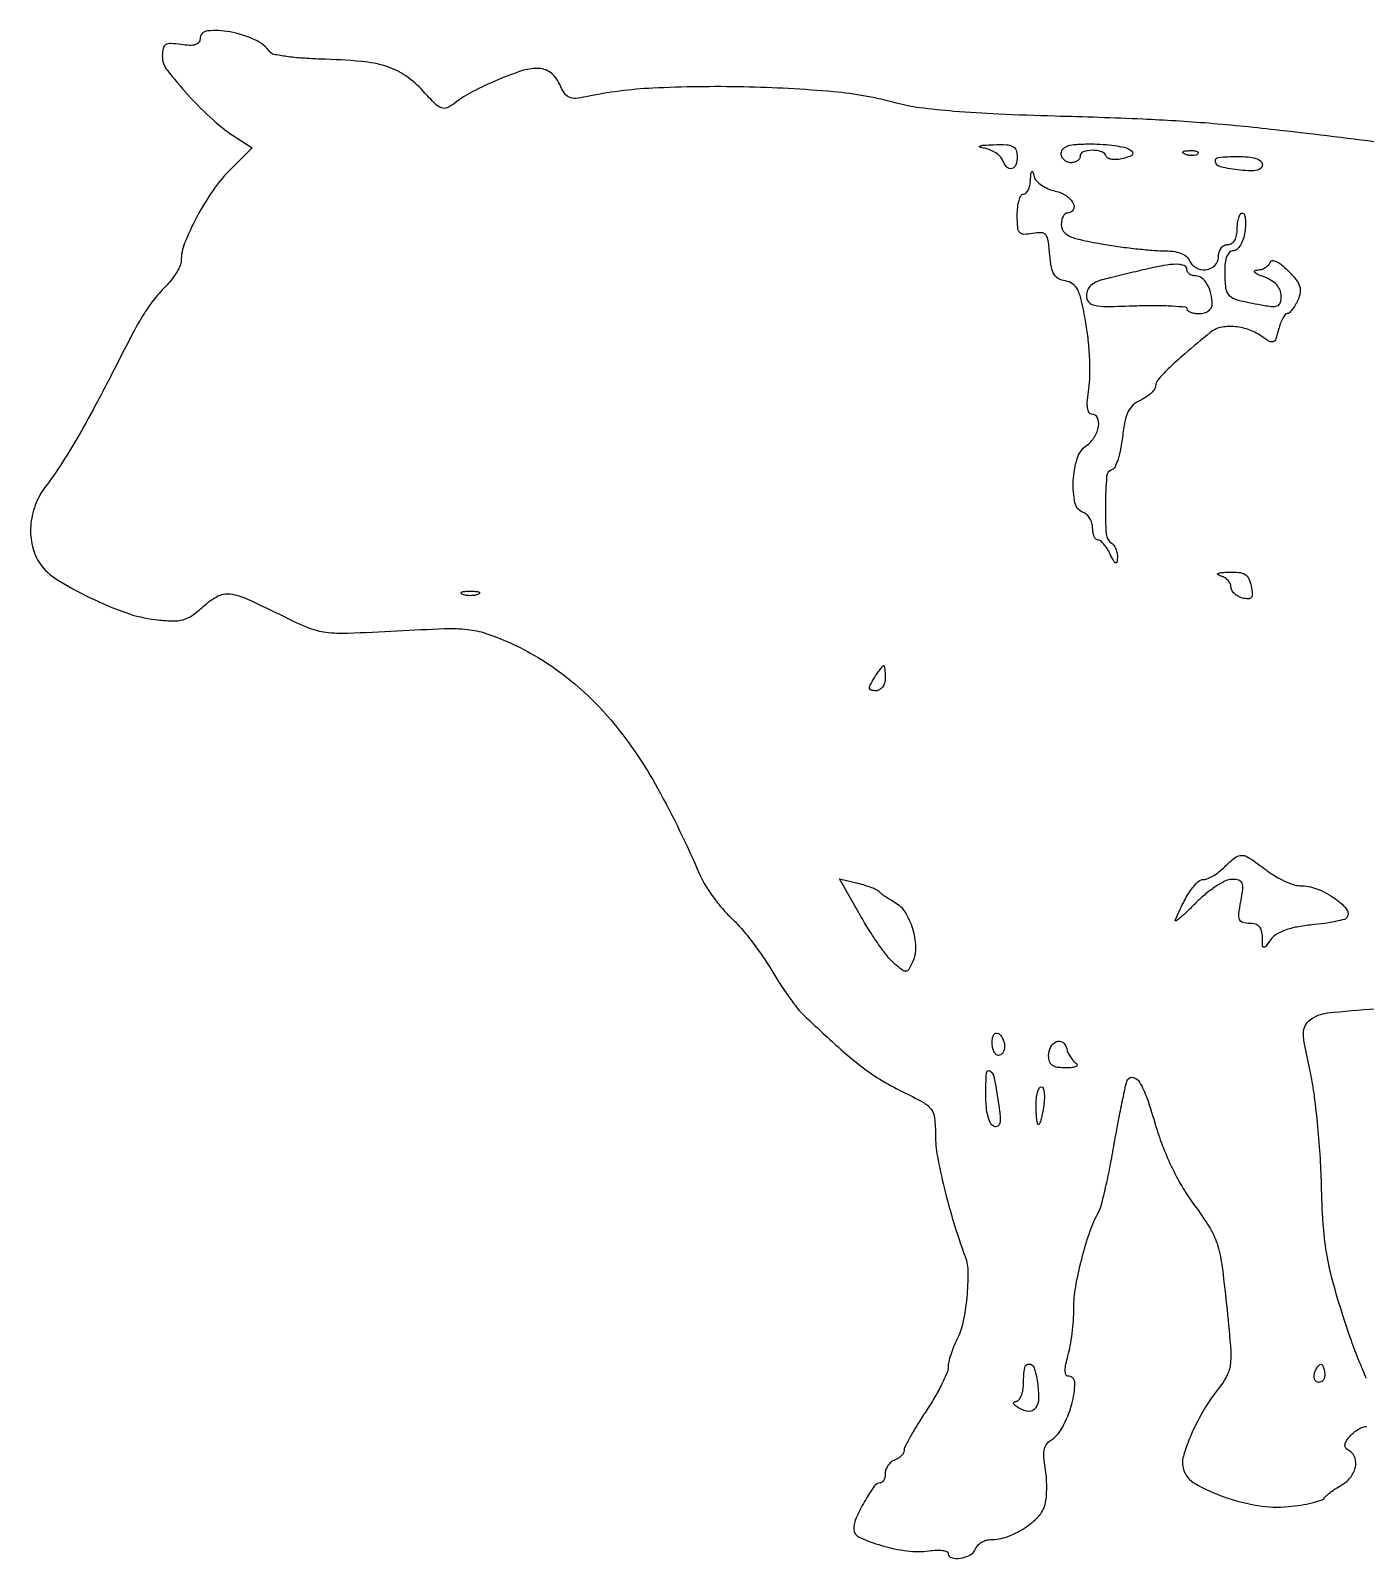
# Model space of a CAD drawing. Extents: x 0 to 420, y 0 to 254.
# Drawn here: x 0 to 212.4, y 11 to 254 of the extents above; entities that cross this region are included whole.
import ezdxf

# ---------------------------------------------------------------- set-up
doc = ezdxf.new("R2010")
doc.units = 0

msp = doc.modelspace()

# ---------------------------------------------------------------- linework, layer by layer
for points in [[(216, 236.060303, 0.002495), (198.750859, 238.147315, 0.008435), (187.457726, 239.263848, 0.009708), (176.973728, 239.917451, 0.004203), (163, 240.398912, -0.004666), (154.006605, 240.717126, -0.009337), (146.908011, 241.167596, -0.011344), (141.439298, 241.742467, -0.03514), (137.801825, 242.471012, 0.045016), (127.764793, 244.276212, 0.01687), (113.473662, 245.052157, 0.016998), (99.047304, 244.857582, 0.040765), (88.448926, 243.483142, -0.031473), (86.749401, 243.230585, -0.129029), (85.731386, 243.407473, -0.140011), (84.977374, 244.051506, -0.039561), (84.220365, 245.415697, 0.051809), (83.554211, 246.549902, 0.077624), (82.74022, 247.357217, 0.084074), (81.771278, 247.835576, 0.072837), (80.648557, 248, 0.079897), (78.161396, 247.600014, 0.019813), (74.284587, 246.14727, 0.021127), (70.375625, 244.305093, 0.043818), (67.538594, 242.485729, -0.057577), (66.318189, 241.74956, -0.198121), (65.41257, 241.716419, -0.108784), (64.412855, 242.359058, -0.012135), (62.538594, 244.336963, 0.056593), (59.741652, 246.807441, 0.07666), (56.721223, 248.294187, 0.054006), (52.638824, 249.106798, 0.01526), (46.156071, 249.483608, -0.011271), (43.294765, 249.627034, -0.016293), (40.7767, 249.892937, -0.011945), (38.734883, 250.225966, -0.192067), (38.156071, 250.592963, 0.132555), (35.724332, 252.563527, 0.05834), (31.737391, 253.800755, 0.069271), (28.177511, 253.964723, 0.387432), (27, 252.673193, -0.178073), (26.797332, 252.122179, -0.14566), (26.267697, 251.77774, -0.081358), (25.351274, 251.66262, -0.02709), (24, 251.786692, 0.023507), (22.342918, 251.950819, 0.150129), (21.533609, 251.747344, 0.208569), (21.122258, 251.165273, 0.051036), (21, 249.970642, 0.16629), (21.757566, 247.755788, 0.019949), (25.132126, 243.741415, 0.024744), (29.144154, 239.753355, 0.04226), (32.906666, 236.902246), (35.313332, 235.379999), (31.619475, 231.686142, 0.046558), (29.011881, 228.541781, 0.027545), (26.486162, 224.368305, 0.026519), (24.552026, 220.218238, 0.096068), (24, 217.37164, -0.103221), (23.850055, 216.653047, -0.031271), (23.339063, 215.656845, -0.029851), (22.611112, 214.583969, -0.028501), (21.75, 213.587831, 0.022894), (19.758695, 211.335793, 0.029434), (18.154325, 209.085622, 0.018896), (16.370583, 205.990087, 0.004084), (13.534644, 200.5, -0.005637), (10.28471, 194.256117, -0.009449), (7.396388, 189.093506, -0.011214), (4.790769, 184.857039, -0.019444), (2.415018, 181.47747, 0.073717), (0.784348, 178.523756, 0.072305), (0.066728, 175.204265, 0.075613), (0.335079, 171.954512, 0.094703), (1.572122, 169.200495, 0.101971), (4.215767, 166.70517, 0.025615), (9.437379, 163.838435, 0.027079), (15.181355, 161.432092, 0.056232), (19.905736, 160.324758, 0.020395), (22.619936, 160.115071, 0.075973), (24.317197, 160.311699, 0.087644), (25.749836, 160.98937, 0.032695), (27.483985, 162.397577, -0.063463), (29.764775, 164.028101, -0.155585), (31.768574, 164.403506, -0.077251), (34.469487, 163.633592, -0.008265), (40.360917, 160.799202, 0.020416), (44.258526, 159.039342, 0.064702), (47.023184, 158.321409, 0.040678), (50.486062, 158.17055, 0.004566), (58.360917, 158.540198, -0.00498), (65.889208, 158.887334, -0.034651), (69.571658, 158.765195, -0.055104), (72.467386, 158.140344, -0.023914), (76.144565, 156.712241, -0.061259), (85.080686, 151.34808, -0.055049), (92.815348, 143.803218, -0.046062), (99.78972, 133.515769, -0.025257), (106.461346, 119.816961, 0.037262), (107.314095, 118.167721, 0.019354), (108.604929, 116.241457, 0.019135), (110.090854, 114.35569, 0.027555), (111.555461, 112.816961, -0.02636), (113.1124, 111.189031, -0.013656), (114.889248, 109.005607, -0.013539), (116.59732, 106.656561, -0.020003), (117.954275, 104.5, 0.013905), (119.225807, 102.423458, 0.012072), (120.669994, 100.318778, 0.012231), (122.070343, 98.476686, 0.034529), (123.163956, 97.287328, 0.005506), (128.490652, 92.352083, 0.019217), (132.080709, 89.34152, 0.027283), (135.166182, 87.208613, 0.023744), (138.609137, 85.315121, -0.011915), (142.00663, 83.549956, -0.10357), (143.291495, 82.446923, -0.137864), (143.852811, 81.045613, -0.026754), (144, 78.296834, 0.045507), (144.306447, 74.936771, 0.014365), (145.361342, 70.002785, 0.014024), (146.879085, 64.462909, 0.013899), (148.709147, 59, -0.087451), (149.1578, 56.485751, -0.025099), (148.967075, 52.520276, -0.025782), (148.364948, 48.530843, -0.069084), (147.410811, 45.827528, 0.022244), (146.870767, 44.658542, 0.019905), (146.414426, 43.402486, 0.020372), (146.095621, 42.241266, 0.056862), (146, 41.403165, -0.101511), (145.803696, 40.446215, -0.015192), (144.971875, 38.65632, -0.016548), (143.840083, 36.577233, -0.013597), (142.5, 34.434038, 0.007893), (141.159284, 32.34327, 0.010923), (140.028125, 30.424022, 0.007699), (139.14913, 28.797013, 0.120562), (139, 28.187521, -0.129909), (138.890353, 27.772627, -0.063219), (138.559375, 27.330872, -0.056315), (138.073705, 26.930844, -0.05257), (137.5, 26.638374, 0.081035), (136.926585, 26.303843, 0.065663), (136.440625, 25.782009, 0.06652), (136.112085, 25.159833, 0.088478), (136, 24.531385, -0.049248), (135.942138, 23.945355, -0.069245), (135.769585, 23.449844, -0.08942), (135.515092, 23.116279, -0.18732), (135.215608, 23, 0.246231), (134.266302, 22.502329, 0.019968), (132.710331, 20.048703, 0.02527), (131.368676, 17.437892, 0.10644), (131, 15.725669, 0.294414), (131.878558, 14.362952, 0.034877), (135.417394, 13.047971, 0.038899), (139.517095, 12.181476, 0.069175), (142.961426, 12.207646, -0.025237), (144.126213, 12.318948, -0.042397), (145.107419, 12.279737, -0.054632), (145.796472, 12.115606, -0.316968), (146, 11.826807, 0.336893), (146.539936, 11.116409, 0.106432), (147.957265, 11.03279, 0.084427), (149.527653, 11.555973, 0.180509), (150.361626, 12.5, -0.097446), (150.721747, 13.073527, -0.066866), (151.319735, 13.559375, -0.064143), (152.054118, 13.887907, -0.073267), (152.814977, 14, 0.086851), (155.416336, 14.455296, 0.05714), (158.145194, 15.809648, 0.058941), (160.371667, 17.656956, 0.129353), (161.431169, 19.58178, 0.040979), (161.63146, 20.792153, 0.02007), (161.697051, 22.354993, 0.019763), (161.635191, 23.994554, 0.02706), (161.441799, 25.458544, -0.027823), (161.240428, 27.001056, -0.060927), (161.296922, 28.18896, -0.084666), (161.603776, 29.061546, -0.125273), (162.157719, 29.648667, 0.128489), (164.189729, 31.829879, 0.055102), (165.69371, 35.54854, 0.066759), (166.168182, 38.893246, 0.416441), (165.069806, 40, -0.317582), (164.750818, 40.225337, -0.085398), (164.639611, 40.871699, -0.049535), (164.740871, 41.891288, -0.020333), (165.069806, 43.243398, 0.025958), (165.426954, 44.786846, 0.012881), (165.726755, 46.774159, 0.012748), (165.93235, 48.855254, 0.018246), (166, 50.708451, -0.043213), (166.299474, 54.167092, -0.019639), (167.255911, 58.610426, -0.01963), (168.556336, 62.959581, -0.043799), (169.954734, 66.113486, 0.064047), (170.382078, 67.192929, 0.005998), (171.054365, 69.975729, 0.007621), (171.768261, 73.328284, 0.00592), (172.445976, 76.995799, -0.003837), (173.098501, 80.611211, -0.005514), (173.736137, 83.801582, -0.003066), (174.319558, 86.480622, -0.083447), (174.591855, 87.148624, -0.337563), (175.485758, 87.491349, -0.18824), (176.459451, 86.740154, -0.052697), (177.611509, 84.269095, -0.011008), (179.066708, 79.709744, 0.021903), (180.22027, 76.349948, 0.01999), (181.695248, 72.997712, 0.020444), (183.389295, 69.862299, 0.02677), (185.200273, 67.156209, -0.021504), (187.560322, 63.708731, -0.06137), (188.782498, 61.07663, -0.044717), (189.525576, 57.796071, -0.007509), (190.287217, 51.391151, -0.004309), (190.912105, 44.81393, -0.042477), (190.915445, 42.035189, -0.092083), (190.40548, 40.173368, -0.055805), (189.183444, 38.234942, 0.033657), (186.739931, 34.71411, 0.031583), (184.732848, 30.823459, 0.030893), (183.431637, 27.2737, 0.150347), (183.450425, 25.156198, 0.189406), (185.289408, 22.890024, 0.043463), (189.85881, 20.806347, 0.043867), (195.259544, 19.408383, 0.065444), (200.128676, 19.238342, 0.014909), (202.122966, 19.490167, 0.02005), (203.908609, 19.84381, 0.017551), (205.339662, 20.240961, 0.160659), (205.85659, 20.613449, -0.056863), (206.236617, 21.02848, -0.0174), (206.898498, 21.564811, -0.017169), (207.687137, 22.1182, -0.017986), (208.5, 22.607183, 0.093933), (209.958489, 23.818087, 0.109635), (210.775836, 25.418538, 0.136187), (210.749754, 26.958405, 0.184444), (209.912695, 28.053957, -0.063196), (209.32072, 28.532468, -0.196191), (209.135231, 29.000521, -0.142608), (209.306828, 29.568386, -0.028999), (209.936747, 30.423785, -0.046053), (210.539082, 31.026881, -0.040838), (211.265279, 31.536987, -0.043068), (212.00048, 31.887284, -0.089881), (212.622445, 32, 0.340977)], [(212.546872, 39.619548, -0.005856), (211.408635, 42.339583, -0.011065), (210.15567, 45.64349, -0.007258), (208.852636, 49.5, -0.01161), (207.157264, 55.22091, -0.025406), (206.18662, 59.685425, -0.024788), (205.660438, 64.292686, -0.010542), (205.392951, 70.5, 0.010827), (205.186676, 75.224196, 0.008544), (204.765537, 80.325, 0.008653), (204.211274, 85.050052, 0.021113), (203.596685, 88.5, -0.006226), (202.744752, 92.575647, -0.047135), (202.54993, 94.528929, -0.111158), (202.811636, 95.720519, -0.122988), (203.554284, 96.634485, -0.133776), (206.374878, 97.753637, -0.012105), (213.998759, 98.422788, -0.016013)]]:
    msp.add_lwpolyline(points, format="xyb")
for points in [[(157, 234, -0.080545), (156.7819, 232.654888, -0.257077), (156.136764, 232.058621, -0.280535), (155.340294, 232.308679, -0.088522), (154.668138, 233.422436, 0.105841), (154.292247, 233.999554, 0.051183), (153.603738, 234.556687, 0.047527), (152.735704, 235.011974, 0.049883), (151.811149, 235.286254, -0.034206), (151.055684, 235.484874, -0.696836), (151.051052, 235.649535, -0.079947), (151.648836, 235.78457, -0.006577), (153.25, 235.863818, -0.018472), (155.268677, 235.862525, -0.106318), (156.298273, 235.600262, -0.191834), (156.819124, 235.018807, -0.08808)], [(174.834535, 235.123425, -0.072836), (175.340989, 234.687776, -0.341354), (175.361513, 234.328699, -0.158922), (174.937817, 234.003393, -0.020679), (173.834535, 233.664255, -0.040488), (172.916342, 233.501021, -0.057463), (172.087853, 233.517422, -0.073152), (171.464701, 233.697043, -0.206494), (171.166667, 234.025517, 0.236423), (170.436202, 234.743656, 0.079842), (168.918411, 234.978053, 0.087748), (167.498956, 234.718036, 0.313333), (167, 234, -0.148195), (166.884432, 233.618646, -0.098894), (166.559375, 233.29375, -0.082425), (166.073457, 233.074694, -0.064853), (165.5, 233, -0.099038), (164.927543, 233.114514, -0.097945), (164.440625, 233.440625, -0.097945), (164.114514, 233.927543, -0.099038), (164, 234.5, -0.194308), (164.283558, 235.202111, -0.125702), (165.039115, 235.668509, -0.061443), (166.42884, 235.921702, -0.015177), (168.75, 235.984687, -0.016119), (170.666368, 235.916706, -0.018232), (172.496707, 235.725375, -0.017732), (174.029629, 235.452641, -0.088589)], [(185.729167, 234.395833, -0.126455), (185.402231, 234.202593, -0.060344), (184.916927, 234.123424, -0.05415), (184.359369, 234.160852, -0.051402), (183.8125, 234.316886, -0.054073), (183.395823, 234.538436, -0.470617), (183.37858, 234.720685, -0.168741), (183.670344, 234.862007, -0.018894), (184.416667, 234.921053, -0.028489), (185.112848, 234.910055, -0.077125), (185.592839, 234.799335, -0.208169), (185.77538, 234.614691, -0.296942)], [(196, 232.700801, -0.204188), (195.767122, 232.154322, -0.129942), (195.153559, 231.813787, -0.069185), (194.087296, 231.695919, -0.022045), (192.490732, 231.811289, -0.023075), (189.359148, 232.324251, -0.286529), (188.528687, 233.124075, -0.45425), (189.023735, 233.837413, -0.027845), (191.940983, 234, -0.021791), (193.711896, 233.922783, -0.055713), (194.968939, 233.669981, -0.092029), (195.732132, 233.259647, -0.227281)], [(163.060585, 228.486693, -0.092349), (164.767995, 227.764047, -0.12023), (165.917397, 226.522625, -0.26963), (165.897943, 225.50519, -0.261995), (165, 225, 0.18289), (164.618279, 224.855542, 0.090793), (164.29375, 224.442655, 0.070691), (164.073855, 223.828662, 0.050733), (164, 223.102655, 0.160669), (164.331402, 222.097955, 0.123397), (165.229601, 221.359632, 0.056852), (166.990778, 220.75859, 0.010721), (170.331913, 220.102655, 0.00824), (173.017252, 219.680494, 0.007114), (175.849899, 219.323905, 0.007177), (178.427676, 219.073993, 0.020576), (180.224924, 219, -0.031549), (181.762139, 218.902908, -0.055484), (182.998422, 218.604286, -0.072451), (183.882959, 218.129627, -0.142765), (184.361626, 217.5, 0.176412), (185.393775, 216.312779, 0.15454), (187.012431, 215.985887, 0.167704), (188.431684, 216.65352, 0.202393), (189, 218, -0.072314), (189.111864, 218.769411, -0.08892), (189.4375, 219.416667, -0.10214), (189.924246, 219.846791, -0.130775), (190.5, 220, 0.140575), (191.11998, 220.177821, 0.118484), (191.6, 220.666667, 0.088208), (191.90137, 221.456621, 0.04716), (192, 222.5, -0.031373), (192.060153, 223.457723, -0.048525), (192.242875, 224.265625, -0.062173), (192.509042, 224.825779, -0.256148), (192.826807, 225, -0.314934), (193.11571, 224.797993, -0.055623), (193.2814, 224.11875, -0.042928), (193.322426, 223.149985, -0.025568), (193.213308, 222, -0.041788), (192.942136, 220.837963, -0.058612), (192.498503, 219.870322, -0.073547), (191.955523, 219.217492, -0.184598), (191.386501, 219, 0.188532), (190.790898, 218.767143, 0.111048), (190.350734, 218.129556, 0.068428), (190.082647, 217.063614, 0.027444), (190, 215.559017, 0.02999), (190.149768, 213.064305, 0.172352), (190.729892, 211.897139, 0.13158), (192.003278, 211.190676, 0.014854), (195.257616, 210.479494, 0.013391), (197.421062, 210.133321, 0.118645), (198.375201, 210.233203, 0.241093), (198.846547, 210.731961, 0.071118), (199, 211.805376, 0.098318), (198.815862, 212.73276, 0.086363), (198.287172, 213.568013, 0.073563), (197.421603, 214.278516, 0.047607), (196.25, 214.837719, -0.017455), (195.251103, 215.242594, -0.091606), (194.765075, 215.57703, -0.474711), (194.787407, 215.797329, -0.134811), (195.166667, 215.921053, 0.062782), (195.832597, 216.037238, 0.060797), (196.456688, 216.315623, 0.065871), (196.947242, 216.706325, 0.111691), (197.217803, 217.153409, -0.307703), (197.566825, 217.419856, -0.123753), (198.185825, 217.300013, -0.062147), (199.058836, 216.750694, -0.024914), (200.107063, 215.802028, -0.026577), (201.344746, 214.425278, -0.089827), (201.922169, 213.368161, -0.119255), (202.007314, 212.349335, -0.06652), (201.653112, 211.148619, -0.026747), (201.231912, 210.325923, -0.03551), (200.758985, 209.631157, -0.038357), (200.302177, 209.136184, -0.189417), (199.955594, 209, 0.231485), (199.629597, 208.840528, 0.041035), (199.246797, 208.254792, 0.037031), (198.877848, 207.434802, 0.025724), (198.580101, 206.463123, -0.01974), (198.135871, 204.948983, -0.230555), (197.715478, 204.522361, -0.222785), (197.110937, 204.582316, -0.01844), (195.749186, 205.463123, 0.070911), (193.735604, 206.484506, 0.065167), (191.457531, 206.940825, 0.070224), (189.316066, 206.784919, 0.119355), (187.707794, 206.007084, 0.005203), (183.64069, 202.592025, 0.016562), (181.025399, 200.194435, 0.019164), (179.359104, 198.43196, 0.181719), (179, 197.476516, -0.154034), (178.83628, 196.957682, -0.050606), (178.306644, 196.34454, -0.044802), (177.542913, 195.742359, -0.037668), (176.63964, 195.245578, 0.076678), (175.449221, 194.46466, 0.09493), (174.650581, 193.409425, 0.066238), (174.11953, 191.84004, 0.020444), (173.737994, 189.367848, -0.020292), (173.450581, 187.501767, -0.028459), (173.033069, 185.868691, -0.027945), (172.556964, 184.615518, -0.210555), (172.098354, 184.199451, 0.301353), (171.219218, 183.075196, 0.017464), (171.02059, 178.494191, 0.018484), (171.151509, 173.911103, 0.242519), (172, 172.5, -0.103952), (172.378123, 172.140084, -0.054842), (172.686369, 171.566787, -0.051138), (172.88397, 170.883647, -0.054901), (172.93232, 170.190983, -0.035275), (172.85037, 169.452537, -0.495841), (172.645526, 169.348709, -0.158658), (172.342857, 169.639973, -0.010133), (171.779505, 170.75, 0.02844), (171.30192, 171.611401, 0.036638), (170.764269, 172.339063, 0.03992), (170.244659, 172.854547, 0.177225), (169.847186, 173, -0.208606), (169.523282, 173.141285, -0.082025), (169.248861, 173.556072, -0.062493), (169.062171, 174.168303, -0.042815), (169, 174.893011, 0.07271), (168.887915, 175.659707, 0.064008), (168.559375, 176.399034, 0.066864), (168.073537, 177.000393, 0.098143), (167.5, 177.361626, -0.255434), (166.187737, 178.906333, -0.062835), (165.917073, 182.345461, -0.060891), (166.527065, 185.929155, -0.165498), (168, 188, 0.095932), (169.275254, 189.355256, 0.098066), (169.940027, 191.078343, 0.153011), (169.761687, 192.432266, 0.291934), (168.872192, 193, -0.273061), (168.422393, 193.265437, -0.096973), (168.184631, 194.00462, -0.0519), (168.167065, 195.245489, -0.017255), (168.392364, 197.052248, 0.036193), (168.565081, 199.050719, 0.014586), (168.523107, 201.791312, 0.014344), (168.306138, 204.751223, 0.017641), (167.927515, 207.49484, 0.01083), (167.245983, 210.962377, 0.059689), (166.621075, 212.757655, 0.121751), (165.815446, 213.72093, 0.123227), (164.657342, 214.192591, -0.087054), (163.574488, 214.545691, -0.137238), (162.871615, 215.215952, -0.090301), (162.440214, 216.375209, -0.023551), (162.183443, 218.353854, 0.015781), (161.927903, 220.595306, 0.134974), (161.525828, 221.511854, 0.221682), (160.807511, 221.861287, 0.051379), (159.433443, 221.742526, -0.042233), (158.061818, 221.598712, -0.226785), (157.39639, 221.900654, -0.157458), (157.071928, 222.698041, -0.018526), (157, 224.638672, -0.028161), (157.072595, 225.926575, -0.044166), (157.29375, 227.01261, -0.054998), (157.614708, 227.773768, -0.271883), (158, 228, 0.203393), (158.391231, 228.166015, 0.077085), (158.740325, 228.660937, 0.060062), (158.998138, 229.38869, 0.042269), (159.116001, 230.25, -0.007511), (159.186334, 231.30556, -0.176527), (159.309414, 231.573217, -0.557008), (159.458354, 231.53896, -0.017543), (159.676586, 230.816149, 0.123513), (160.058193, 230.124081, 0.054608), (160.854027, 229.437282, 0.049409), (161.903196, 228.858463, 0.047335)], [(177, 215.939296, 0.000406), (175.459268, 215.572292, 0.000282), (173.720312, 215.155542, 0.000285), (172.052248, 214.753781, 0.000589), (170.75, 214.437718, 0.04634), (169.561555, 214.02813, 0.081902), (168.700557, 213.454203, 0.100414), (168.182668, 212.727633, 0.10516), (168, 211.868711, 0.172595), (168.357104, 210.865013, 0.173536), (169.267092, 210.315197, 0.053486), (171.228193, 210.132323, 0.005202), (176, 210.248264, -0.008937), (179.067443, 210.299874, -0.014885), (181.65, 210.220257, -0.00859), (183.731695, 210.058046, -0.386671), (184, 209.762976, 0.233981), (184.144759, 209.470573, 0.071865), (184.5875, 209.224124, 0.054865), (185.234034, 209.055709, 0.036317), (186, 209, 0.069187), (186.764409, 209.106283, 0.085333), (187.4125, 209.4166, 0.099977), (187.845831, 209.877394, 0.139749), (188, 210.418213, 0.055169), (187.80637, 212.167748, 0.07435), (187.23276, 213.651574, 0.093632), (186.385993, 214.648717, 0.17167), (185.393011, 215, -0.070083), (184.860624, 215.074991, -0.085896), (184.409197, 215.29375, -0.100138), (184.107379, 215.618662, -0.138107), (184, 216, 0.309895), (183.56994, 216.627243, 0.094638), (182.377018, 216.84437, 0.044493), (180.292178, 216.640242, 0.011627)], [(194.218616, 165.636718, -0.02744), (194.382754, 164.41931, -0.180082), (194.217076, 163.836999, -0.250361), (193.752968, 163.614739, -0.052991), (192.835193, 163.753349, -0.062836), (192.133563, 164.034634, -0.066631), (191.539088, 164.477114, -0.074464), (191.137199, 165.006628, -0.125799), (191, 165.543307, 0.120757), (190.868883, 166.078286, 0.07508), (190.485938, 166.602865, 0.068017), (189.918987, 167.037912, 0.065863), (189.25, 167.310674, -0.115808), (188.905882, 167.492546, -0.556712), (188.934505, 167.667734, -0.075394), (189.518145, 167.812032, -0.013719), (190.633423, 167.883999, -0.031532), (192.273268, 167.841289, -0.118254), (193.242524, 167.515246, -0.147446), (193.839584, 166.831891, -0.059178)], [(71.25, 164.337719, -0.057986), (70.679992, 164.181385, -0.037979), (70, 164.12966, -0.037979), (69.320008, 164.181385, -0.057986), (68.75, 164.337719, -0.174857), (68.540618, 164.525001, -0.447206), (68.601562, 164.693942, -0.078554), (69.10856, 164.810911, -0.017491), (70, 164.842105, -0.017491), (70.89144, 164.810911, -0.078554), (71.398438, 164.693942, -0.447206), (71.459382, 164.525001, -0.174857)], [(136, 151, -0.072266), (135.887875, 150.228274, -0.08965), (135.561441, 149.581461, -0.10288), (135.072226, 149.152774, -0.129343), (134.491526, 149, -0.05931), (133.756928, 149.087446, -0.310659), (133.499338, 149.37446, -0.156511), (133.596264, 149.902617, -0.016563), (134.232073, 151, -0.008719), (134.729521, 151.766461, -0.013272), (135.190408, 152.4125, -0.007835), (135.593138, 152.929406, -0.2271), (135.740547, 153, -0.359825), (135.843124, 152.915201, -0.015048), (135.923786, 152.4125, -0.020074), (135.981318, 151.766782, -0.012181)], [(196.588887, 120.5, 0.027314), (197.996547, 119.543177, 0.026458), (199.514826, 118.734375, 0.027441), (200.924408, 118.168587, 0.081891), (201.946847, 118, -0.090204), (204.602181, 117.517026, -0.058661), (207.379569, 116.081558, -0.067061), (209.345928, 114.32841, -0.326488), (209.45487, 112.926979, -0.193504), (209.067142, 112.641337, -0.011814), (207.638885, 112.308386, -0.016212), (205.870944, 111.999484, -0.011191), (203.85298, 111.759895, 0.021765), (201.502771, 111.430337, 0.039777), (199.634173, 110.928539, 0.050291), (198.234908, 110.265747, 0.099467), (197.332127, 109.439532, -0.007088), (196.469139, 108.293773, -0.304286), (196.194131, 108.202544, -0.328428), (196.021505, 108.422383, -0.007755), (196, 109.80887, 0.05956), (195.880685, 110.806952, 0.128966), (195.516637, 111.482177, 0.1361), (194.88351, 111.869711, 0.069795), (193.954687, 112, -0.066837), (192.876618, 112.144756, -0.235759), (192.370668, 112.59755, -0.126051), (192.254912, 113.504532, -0.015403), (192.565978, 115.5, 0.015372), (192.878002, 117.500784, 0.1272), (192.760577, 118.405455, 0.236177), (192.251004, 118.856752, 0.065335), (191.159429, 119, 0.115441), (190.123954, 118.757699, 0.029523), (188.618888, 117.898438, 0.028477), (186.971494, 116.685334, 0.025512), (185.407973, 115.25, -0.007112), (184.019315, 113.877714, -0.016355), (182.927146, 112.895313, -0.031524), (182.25936, 112.401428, -0.738388), (182.141923, 112.5, -0.01648), (183.428042, 115.285931, -0.03552), (184.635041, 117.315746, -0.046416), (185.734655, 118.620615, -0.196936), (186.660515, 119, 0.102423), (187.311301, 119.134724, 0.032846), (188.194026, 119.5875, 0.0312), (189.135862, 120.234595, 0.030267), (190, 121, -0.029401), (191.685792, 122.498395, -0.188064), (192.758776, 122.825663, -0.132617), (193.972558, 122.397074, -0.012119)], [(135, 117.096028, 0.057002), (135.31406, 116.798181, 0.011594), (135.938412, 116.350714, 0.012082), (136.693004, 115.86225, 0.011066), (137.492467, 115.395765, -0.128405), (139.14455, 113.820889, -0.064648), (140.339805, 111.178455, -0.064031), (140.831134, 108.2777, -0.115408), (140.378279, 105.921731, -0.022943), (139.756275, 104.683705, -0.250015), (139.30182, 104.392829, -0.188395), (138.7236, 104.567304, -0.012787), (137.374865, 105.682855, -0.048035), (136.360393, 106.754128, -0.012377), (134.941607, 108.669995, -0.012482), (133.425021, 110.946332, -0.012406), (132.020699, 113.300108), (128.752524, 119.100217), (131.626262, 118.396136, -0.014286), (132.763211, 118.082894, -0.017605), (133.802715, 117.723796, -0.016158), (134.644485, 117.367765, -0.110531)], [(155, 92.440983, -0.067639), (154.925146, 91.890182, -0.08433), (154.70625, 91.423289, -0.09965), (154.38134, 91.111069, -0.142666), (154, 91, -0.195654), (153.618015, 91.155423, -0.086673), (153.29375, 91.604836, -0.066561), (153.073608, 92.270941, -0.0466), (153, 93.059017, -0.047867), (153.071541, 93.804599, -0.104212), (153.29375, 94.33165, -0.181468), (153.621877, 94.558599, -0.202618), (154, 94.5, -0.08825), (154.382836, 94.157656, -0.053305), (154.70625, 93.640225, -0.051278), (154.925833, 93.038022, -0.061875)], [(166.365682, 89.765313, -0.243589), (166.524066, 89.487515, -0.30291), (166.372651, 89.23941, -0.083544), (165.751142, 89.068807, -0.023912), (164.75, 89.015313, -0.036699), (163.427128, 89.105136, -0.116465), (162.606698, 89.426229, -0.157071), (162.156274, 90.013513, -0.085878), (162, 90.916667, -0.114134), (162.334301, 92.362096, -0.18343), (163.245778, 93.21703, -0.267374), (164.230192, 93.086376, -0.17453), (164.865682, 92.096539, 0.049444), (165.089036, 91.431405, 0.03726), (165.457151, 90.753169, 0.038135), (165.904486, 90.162258, 0.068062)], [(153.983684, 83.607509, -0.010854), (154.274637, 81.362922, -0.068608), (154.240372, 80.213543, -0.228951), (153.907946, 79.744883, -0.221025), (153.326604, 79.704912, -0.183297), (152.766329, 80.205281, -0.055875), (152.350647, 81.284632, -0.042318), (152.08484, 82.820258, -0.021706), (152, 84.773655, -0.013955), (152.09668, 88.236929, -0.561471), (152.64705, 88.531738, -0.216036), (153.299677, 87.605513, -0.009417)], [(161.213308, 83, -0.011827), (161.016637, 81.850008, -0.018975), (160.788807, 80.88125, -0.013551), (160.557592, 80.123137, -0.322443), (160.386501, 80, -0.360284), (160.233661, 80.12656, -0.014861), (160.113535, 80.88125, -0.019939), (160.02783, 81.849825, -0.012096), (160, 83, -0.026053), (160.059941, 84.149578, -0.041208), (160.242875, 85.11875, -0.049958), (160.507607, 85.803812, -0.282744), (160.826807, 86, -0.314934), (161.11571, 85.797993, -0.055623), (161.2814, 85.11875, -0.042928), (161.322426, 84.149985, -0.025568)], [(160.209894, 39.023261, -0.038223), (160.390749, 36.418466, -0.14882), (159.914748, 34.893518, -0.265942), (158.88189, 34.390871, -0.115355), (157.369085, 34.853258, -0.027452), (156.727243, 35.27489, -0.107497), (156.416231, 35.629125, -0.355237), (156.456743, 35.8565, -0.173584), (156.75, 35.969591, 0.209605), (157.240856, 36.199209, 0.082385), (157.643299, 36.847404, 0.060637), (157.911711, 37.816881, 0.03726), (158, 39, -0.039869), (158.184446, 41.309487, -0.365278), (158.891782, 41.918651, -0.332469), (159.688953, 41.335686, -0.037944)], [(205.604167, 39.270833, -0.198339), (204.941134, 38.995338, -0.274516), (204.399603, 39.315272, -0.160291), (204.239822, 40.176395, -0.105175), (204.582949, 41.134215, -0.024362), (205.012891, 41.759582, -0.233206), (205.294341, 41.899578, -0.286646), (205.536207, 41.749629, -0.033951), (205.787251, 41.138246, -0.052621), (205.903448, 40.610215, -0.052345), (205.907167, 40.068604, -0.057227), (205.805016, 39.594136, -0.115259)]]:
    msp.add_lwpolyline(points, format="xyb", close=True)

doc.saveas('drawing.dxf')
